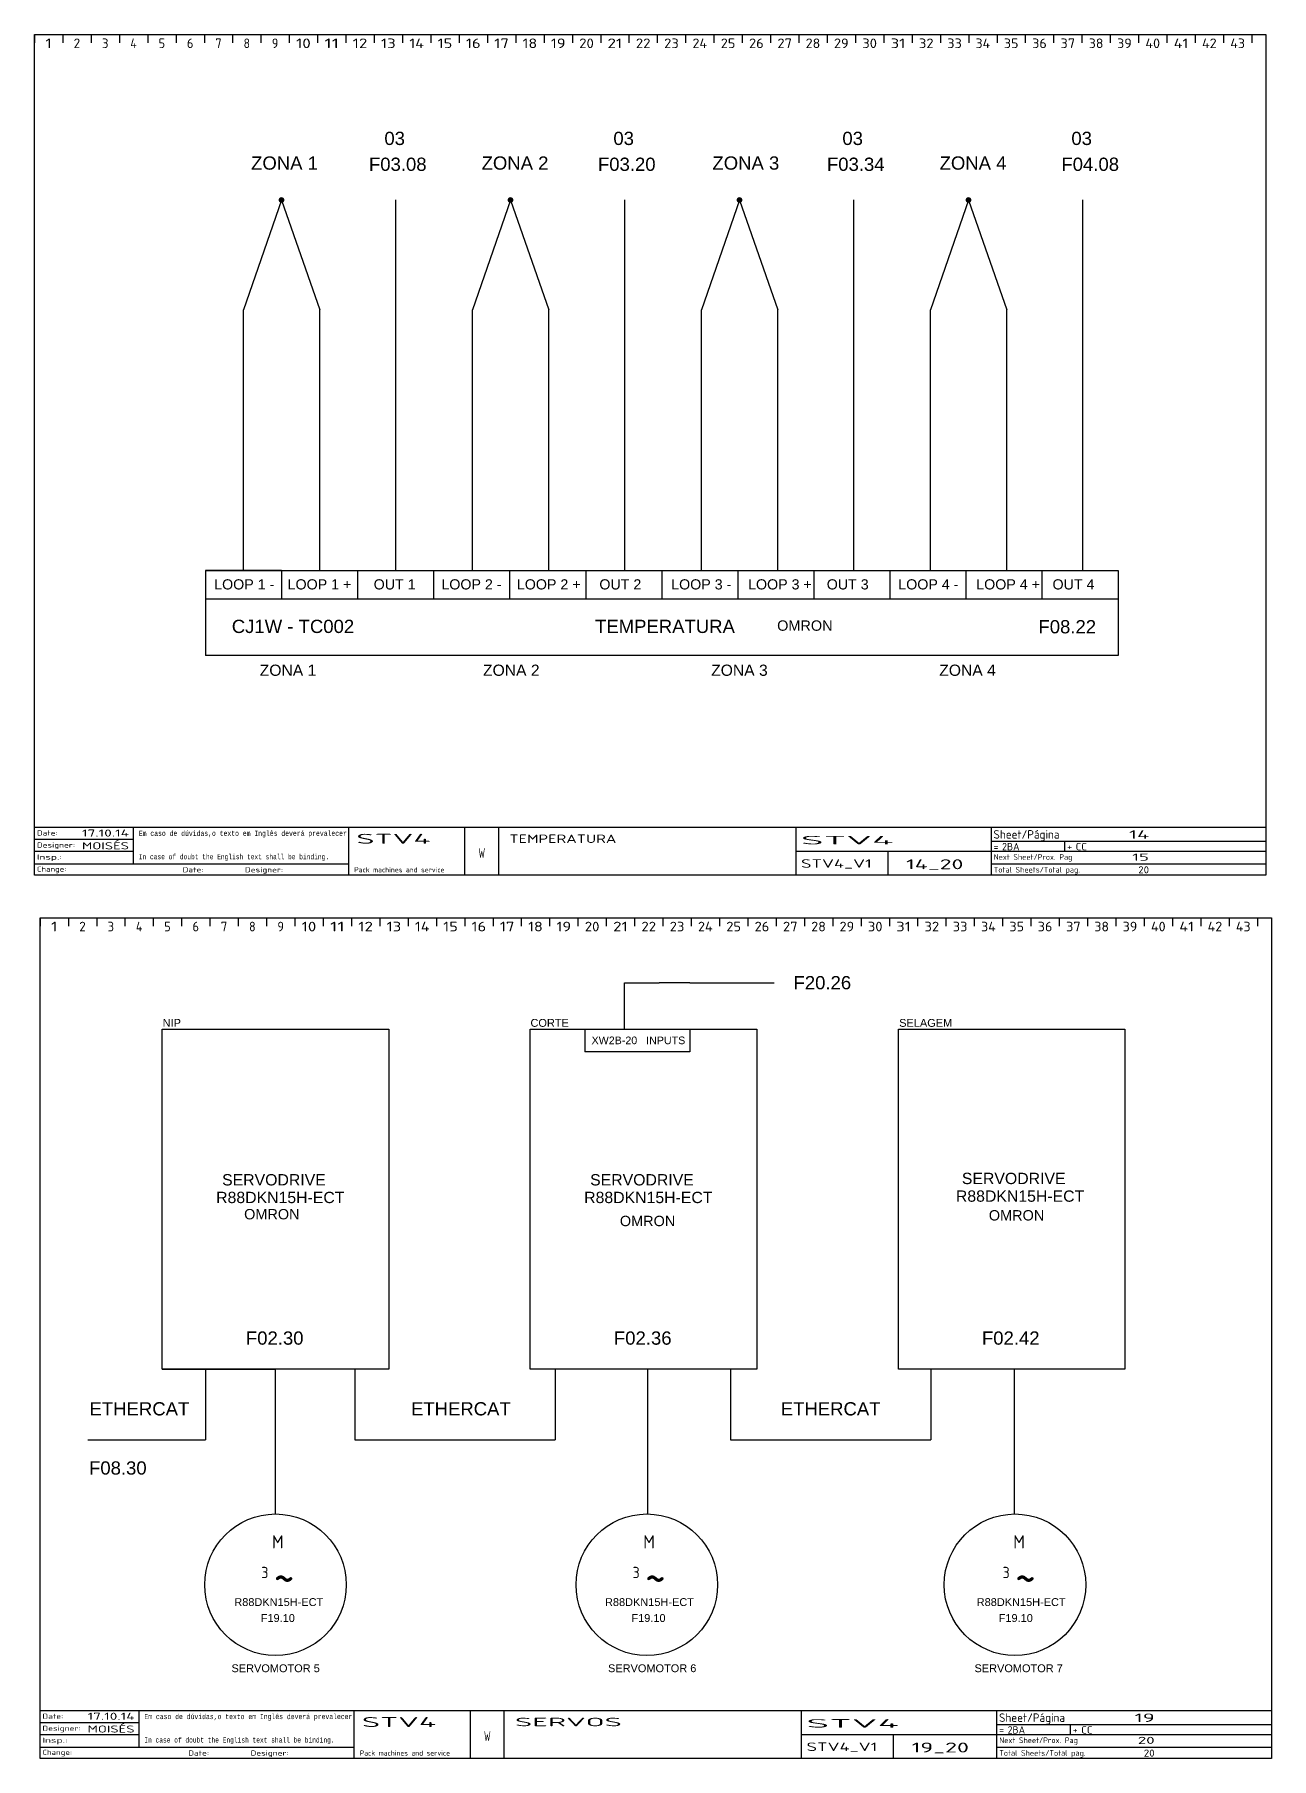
# Model space of a CAD drawing. Header units: millimetres. Extents: x 750 to 2990, y -243 to 998.
# Drawn here: x 2096 to 2533, y -242 to 367 of the extents above; entities that cross this region are included whole.
import ezdxf
from ezdxf.enums import TextEntityAlignment as Align

# ---------------------------------------------------------------- set-up
doc = ezdxf.new("R2010")
doc.units = ezdxf.units.MM
doc.linetypes.add('SOLID', pattern=[0])
doc.layers.add('1', color=3, linetype='Continuous')
doc.layers.add('6', color=7, linetype='Continuous')
doc.styles.add('MOJÚLU', font='arial.ttf')
doc.styles.add('MONOTXT', font='monotxt')
doc.styles.get("Standard").update_dxf_attribs({"font": 'ISOCP.SHX'})

# ---------------------------------------------------------------- blocks, each defined once
blk = doc.blocks.new('a4 legenda')
at = {"color": 1, "linetype": 'SOLID'}
for p, q in [((-435, 0), (-435, 297)), ((-435, 297), (-435, 294.03)), ((-435, 297), (0, 297)), ((-425, 297), (-425, 294.03)), ((-415, 297), (-415, 294.03)), ((-405, 297), (-405, 294.03)), ((-395, 297), (-395, 294.03)), ((-385, 297), (-385, 294.03)), ((-375, 297), (-375, 294.03)), ((-365, 297), (-365, 294.03)), ((-355, 297), (-355, 294.03)), ((-345, 297), (-345, 294.03)), ((-335, 297), (-335, 294.03)), ((-325, 297), (-325, 294.03)), ((-315, 297), (-315, 294.03)), ((-305, 297), (-305, 294.03)), ((-295, 297), (-295, 294.03)), ((-285, 297), (-285, 294.03)), ((-275, 297), (-275, 294.03)), ((-265, 297), (-265, 294.03)), ((-255, 297), (-255, 294.03)), ((-245, 297), (-245, 294.03)), ((-235, 297), (-235, 294.03)), ((-225, 297), (-225, 294.03)), ((-215, 297), (-215, 294.03)), ((-205, 297), (-205, 294.03)), ((-195, 297), (-195, 294.03)), ((-185, 297), (-185, 294.03)), ((-175, 297), (-175, 294.03)), ((-165, 297), (-165, 294.03)), ((-155, 297), (-155, 294.03)), ((-145, 297), (-145, 294.03)), ((-135, 297), (-135, 294.03)), ((-125, 297), (-125, 294.03)), ((-115, 297), (-115, 294.03)), ((-105, 297), (-105, 294.03)), ((-95, 297), (-95, 294.03)), ((-85, 297), (-85, 294.03)), ((-75, 297), (-75, 294.03)), ((-65, 297), (-65, 294.03)), ((-55, 297), (-55, 294.03)), ((-45, 297), (-45, 294.03)), ((-35, 297), (-35, 294.03)), ((-25, 297), (-25, 294.03)), ((-15, 297), (-15, 294.03)), ((-5, 297), (-5, 294.03)), ((0, 297), (0, 0)), ((-435, 17), (0, 17)), ((-435, 12.75), (-400, 12.75)), ((-400, 4), (-400, 17)), ((-324, 0), (-324, 17)), ((-283, 0), (-283, 17)), ((-271, 0), (-271, 17)), ((-166, 0), (-166, 17)), ((-97, 0), (-97, 17)), ((-435, 8.5), (-400, 8.5)), ((-165.8, 8.5), (0, 8.5)), ((-133.5, 0), (-133.5, 8.5)), ((-97, 12), (0, 12)), ((-71, 8.5), (-71, 12)), ((-435, 4), (-324, 4)), ((0, 0), (-435, 0)), ((-97, 4), (0, 4))]:
    blk.add_line(p, q, dxfattribs=at)
for s, width, p, p2 in [('1', 1.933331, (-431.1484, 292.19), (-428.8516, 292.19)), ('2', 1.109181, (-421.1484, 292.19), (-418.8516, 292.19)), ('3', 1.144135, (-411.1484, 292.19), (-408.8516, 292.19)), ('4', 1.041024, (-401.1484, 292.19), (-398.8516, 292.19)), ('5', 1.144135, (-391.1484, 292.19), (-388.8516, 292.19)), ('6', 1.128517, (-381.1484, 292.19), (-378.8516, 292.19)), ('7', 1.230301, (-371.1484, 292.19), (-368.8516, 292.19)), ('8', 1.230301, (-361.1484, 292.19), (-358.8516, 292.19)), ('9', 1.088599, (-351.1484, 292.19), (-348.8516, 292.19)), ('10', 1.454463, (-342.5938, 292.19), (-337.4062, 292.19)), ('11', 1.798176, (-332.594, 292.19), (-327.406, 292.19)), ('12', 1.376908, (-322.594, 292.19), (-317.406, 292.19)), ('13', 1.400421, (-312.594, 292.19), (-307.406, 292.19)), ('14', 1.329086, (-302.594, 292.19), (-297.406, 292.19)), ('15', 1.400421, (-292.594, 292.19), (-287.406, 292.19)), ('16', 1.389997, (-282.594, 292.19), (-277.406, 292.19)), ('17', 1.455666, (-272.594, 292.19), (-267.406, 292.19)), ('18', 1.455666, (-262.594, 292.19), (-257.406, 292.19)), ('19', 1.362748, (-252.594, 292.19), (-247.406, 292.19)), ('20', 1.22199, (-242.594, 292.19), (-237.406, 292.19)), ('21', 1.455666, (-232.594, 292.19), (-227.406, 292.19)), ('22', 1.166703, (-222.594, 292.19), (-217.406, 292.19)), ('23', 1.18354, (-212.594, 292.19), (-207.406, 292.19)), ('24', 1.132185, (-202.594, 292.19), (-197.406, 292.19)), ('25', 1.18354, (-192.594, 292.19), (-187.406, 292.19)), ('26', 1.176086, (-182.594, 292.19), (-177.406, 292.19)), ('27', 1.222759, (-172.594, 292.19), (-167.406, 292.19)), ('28', 1.222759, (-162.594, 292.19), (-157.406, 292.19)), ('29', 1.15652, (-152.594, 292.19), (-147.406, 292.19)), ('30', 1.22199, (-142.594, 292.19), (-137.406, 292.19)), ('31', 1.455666, (-132.594, 292.19), (-127.406, 292.19)), ('32', 1.166703, (-122.594, 292.19), (-117.406, 292.19)), ('33', 1.18354, (-112.594, 292.19), (-107.406, 292.19)), ('34', 1.132185, (-102.594, 292.19), (-97.406, 292.19)), ('35', 1.18354, (-92.594, 292.19), (-87.406, 292.19)), ('36', 1.176086, (-82.594, 292.19), (-77.406, 292.19)), ('37', 1.222759, (-72.594, 292.19), (-67.406, 292.19)), ('38', 1.222759, (-62.594, 292.19), (-57.406, 292.19)), ('39', 1.15652, (-52.594, 292.19), (-47.406, 292.19)), ('40', 1.131525, (-42.594, 292.19), (-37.406, 292.19)), ('41', 1.329086, (-32.594, 292.19), (-27.406, 292.19)), ('42', 1.083961, (-22.594, 292.19), (-17.406, 292.19)), ('43', 1.098481, (-12.594, 292.19), (-7.406, 292.19))]:
    blk.add_text(s, height=3.39429, dxfattribs=dict(at, width=width)).set_placement(p, p2, align=Align.FIT)
for tag, height, width, p, p2 in [('(142) ', 1.8, 1.384181, (-434.15225, 14.04), (-426.80225, 14.04)), ('(135) Drawn Date', 2.5, 1.427604, (-418.2115, 13.6667), (-401.6156, 13.6667)), ('(133) Page Descr. 1', 3, 1.16129, (-267.254, 11.4), (-229.454, 11.4)), ('(117) Project ', 3, 1.11732, (-164.254, 10.9), (-131.564, 10.9)), ('(127) ', 3, 0.973466, (-96.247, 12.9416), (-72.924, 12.9416)), ('(130) Current Project Page', 3, 1.220513, (-48.386, 12.9), (-41.246, 12.9)), ('(140) ', 1.8, 1.730061, (-434.15225, 5.54), (-425.26925, 5.54)), ('(141) ', 1.8, 1.399341, (-434.15225, 9.78), (-420.6703, 9.78)), ('(134) Drawn by', 2.5, 1.52606, (-418.2115, 9.16667), (-401.6156, 9.16667)), ('(132) Project Descr. 4', 3.5, 0.71218, (-278.184, 6.13333), (-275.816, 6.13333)), ('(126) Page Descr. 2', 2.5, 1.274498, (-267.211, 7.16667), (-235.711, 7.16667)), ('(121) ', 2.6, 1.23007, (-96.22, 8.81333), (-94.461, 8.81333)), ('(128) ', 2, 1.069362, (-96.165, 5.46104), (-68.391, 5.46104)), ('(120) Installation Name', 2.6, 1.057778, (-93.22, 8.81333), (-87.032, 8.81333)), ('(123) ', 2.6, 1.23007, (-70.22, 8.81333), (-68.461, 8.81333)), ('(122) Location Name', 2.6, 1.222769, (-67.22, 8.81333), (-63.246, 8.81333)), ('(131) Current Project Page', 2.5, 1.220513, (-47.239, 5.16667), (-41.289, 5.16667)), ('(139) ', 1.8, 1.330262, (-434.15225, 1.28), (-423.7363, 1.28)), ('(136) ', 1.8, 1.384162, (-382.6522, 1.04), (-375.3023, 1.04)), ('(137) ', 1.8, 1.399336, (-360.6522, 1.04), (-347.1703, 1.04)), ('(138) ', 1.8, 1.477527, (-322.052, 1.04), (-290.174, 1.04)), ('(116) Project Description', 3, 1.134799, (-164.254, 2.65), (-139.229, 2.65)), ('(118) Drawing Number', 3.5, 1.218286, (-127.127, 2.13333), (-106.873, 2.13333)), ('(119) ', 2, 1.061557, (-96.165, 0.96104), (-65.693, 0.96104)), ('(129) Number of pages in installation', 2.5, 1.16636, (-45.109, 0.66667), (-41.289, 0.66667))]:
    blk.add_attdef(tag, text='', height=height, dxfattribs=dict(at, width=width)).set_placement(p, p2, align=Align.FIT)
at = {"color": 1, "linetype": 'SOLID', "style": 'MONOTXT'}
for tag, width, p, p2 in [('(114) ', 0.760706, (-398.1522, 13.92), (-324.668, 13.92)), ('(115) ', 0.74678, (-398.1522, 5.65), (-330.942, 5.65))]:
    blk.add_attdef(tag, text='', height=1.8, dxfattribs=dict(at, width=width)).set_placement(p, p2, align=Align.FIT)
at = {"color": 2, "linetype": 'SOLID'}
for tag, width, p, p2 in [('(124) ', 1.179528, (-321.296, 11.1333), (-295.081, 11.1333)), ('(125) ', 1.189122, (-321.296, 5.18333), (-304.024, 5.18333))]:
    blk.add_attdef(tag, text='', height=3.5, dxfattribs=dict(at, width=width)).set_placement(p, p2, align=Align.FIT)
blk = doc.blocks.new('*U16')
at = {"layer": '1', "color": 0}
blk.add_line((0, 5), (0, -5), dxfattribs=at)
blk = doc.blocks.new('*U17')
at = {"color": 0, "linetype": 'ByBlock', "lineweight": -2, "transparency": 16777216}
for p in [(0, 0), (26.86, 0), (53.72, 0), (80.58, 0), (107.44, 0), (134.3, 0), (161.16, 0), (188.02, 0), (214.88, 0), (241.74, 0), (268.6, 0)]:
    blk.add_blockref('*U16', p, dxfattribs=at)
blk = doc.blocks.new('*U18')
at = {"layer": '1', "color": 0}
blk.add_line((0, 5), (0, -5), dxfattribs=at)
blk = doc.blocks.new('*U19')
at = {"color": 0, "linetype": 'ByBlock', "lineweight": -2, "transparency": 16777216}
for p in [(0, 0), (26.86, 0), (53.72, 0), (80.58, 0), (107.44, 0), (134.3, 0), (161.16, 0), (188.02, 0), (214.88, 0), (241.74, 0), (268.6, 0)]:
    blk.add_blockref('*U18', p, dxfattribs=at)
blk = doc.blocks.new('*U31')
for p, q in [((-40, 60), (40, 60)), ((-40, -60), (-40, 60)), ((40, 60), (40, -60)), ((40, -60), (-40, -60))]:
    blk.add_line(p, q)
blk = doc.blocks.new('*U32')
at = {"color": 0, "linetype": 'ByBlock', "lineweight": -2, "transparency": 16777216}
for p in [(0, 0), (130, 0), (260, 0)]:
    blk.add_blockref('*U31', p, dxfattribs=at)
blk = doc.blocks.new('*U35')
for p, q in [((-0.04, 65.16), (-13.46, 26.44)), ((-0.04, 65.16), (13.46, 26.44)), ((-13.46, -65.69), (-13.46, 26.44)), ((13.46, -65.69), (13.46, 26.44))]:
    blk.add_line(p, q)
at = {"layer": '6', "const_width": 1}
blk.add_lwpolyline([(-0.55, 65.19, 1), (0.45, 65.19, 1)], format="xyb", close=True, dxfattribs=at)
blk = doc.blocks.new('*U36')
at = {"color": 0, "linetype": 'ByBlock', "lineweight": -2, "transparency": 16777216}
for p in [(0, 0), (80.89, 0), (161.78, 0), (242.67, 0)]:
    blk.add_blockref('*U35', p, dxfattribs=at)
blk = doc.blocks.new('*U37')
blk.add_line((0, -65.44), (0, 65.44))
blk = doc.blocks.new('*U38')
at = {"color": 0, "linetype": 'ByBlock', "lineweight": -2, "transparency": 16777216}
for p in [(0, 0), (80.89, 0), (161.78, 0), (242.67, 0)]:
    blk.add_blockref('*U37', p, dxfattribs=at)

msp = doc.modelspace()

# ---------------------------------------------------------------- linework, layer by layer
for p, q in [((2183.34, 177.67), (2156.48, 177.67)), ((2156.48, 177.67), (2169.91, 177.67)), ((2183.34, 177.67), (2156.48, 177.67)), ((2156.48, 177.67), (2169.91, 177.67)), ((2183.34, 177.67), (2196.84, 177.67)), ((2210.2, 177.67), (2223.7, 177.67)), ((2304.43, 15.59), (2304.43, 32.03)), ((2304.43, 32.03), (2316.78, 32.03)), ((2327.59, 32.03), (2316.78, 32.03)), ((2327.59, 32.03), (2357.38, 32.03)), ((2290.53, 15.59), (2290.53, 7.59)), ((2327.59, 15.59), (2327.59, 7.59)), ((2327.59, 7.59), (2290.53, 7.59)), ((2141.22, -104.41), (2181.22, -104.41)), ((2156.43, -104.41), (2156.43, -129.4)), ((2181.22, -155.47), (2181.22, -104.41)), ((2209.2, -104.41), (2209.2, -129.4)), ((2279.98, -104.41), (2279.98, -129.4)), ((2312.74, -155.47), (2312.74, -104.41)), ((2341.93, -104.41), (2341.93, -129.4)), ((2412.71, -104.41), (2412.71, -129.4)), ((2442.19, -155.47), (2442.19, -104.41)), ((2114.91, -129.4), (2156.43, -129.4)), ((2209.2, -129.4), (2279.98, -129.4)), ((2341.93, -129.4), (2412.71, -129.4))]:
    msp.add_line(p, q)
for centre in [(2181.22, -180.61), (2312.38, -180.61), (2442.41, -180.61)]:
    msp.add_circle(centre, 25)
at = {"layer": '1', "color": 0}
for p, q in [((2156.48, 177.67), (2478.88, 177.67)), ((2156.48, 177.67), (2156.48, 147.67)), ((2156.48, 177.67), (2478.88, 177.67)), ((2156.48, 177.67), (2156.48, 147.67)), ((2478.88, 177.67), (2478.88, 147.67)), ((2478.88, 177.67), (2478.88, 147.67)), ((2156.48, 167.67), (2478.88, 167.67)), ((2156.48, 167.67), (2478.88, 167.67)), ((2478.88, 147.67), (2156.48, 147.67)), ((2478.88, 147.67), (2156.48, 147.67))]:
    msp.add_line(p, q, dxfattribs=at)

# ---------------------------------------------------------------- block references
ref = msp.add_blockref('a4 legenda', (2531.07, 70.01))
ref.add_attrib('(142) ', 'Date:', dxfattribs={"color": 1, "linetype": 'SOLID', "height": 1.8, "width": 1.384181}).set_placement((2096.92, 84.05), (2104.27, 84.05), align=Align.FIT)
ref.add_attrib('(141) ', 'Designer:', dxfattribs={"color": 1, "linetype": 'SOLID', "height": 1.8, "width": 1.399341}).set_placement((2096.92, 79.79), (2110.4, 79.79), align=Align.FIT)
ref.add_attrib('(140) ', 'Insp.:', dxfattribs={"color": 1, "linetype": 'SOLID', "height": 1.8, "width": 1.730061}).set_placement((2096.92, 75.55), (2105.8, 75.55), align=Align.FIT)
ref.add_attrib('(139) ', 'Change:', dxfattribs={"color": 1, "linetype": 'SOLID', "height": 1.8, "width": 1.330262}).set_placement((2096.92, 71.29), (2107.34, 71.29), align=Align.FIT)
ref.add_attrib('(138) ', 'Pack machines and service', dxfattribs={"color": 1, "linetype": 'SOLID', "height": 1.8, "width": 1.138541}).set_placement((2209.02, 71.05), (2240.9, 71.05), align=Align.FIT)
ref.add_attrib('(137) ', 'Designer:', dxfattribs={"color": 1, "linetype": 'SOLID', "height": 1.8, "width": 1.399336}).set_placement((2170.42, 71.05), (2183.9, 71.05), align=Align.FIT)
ref.add_attrib('(136) ', 'Date:', dxfattribs={"color": 1, "linetype": 'SOLID', "height": 1.8, "width": 1.384162}).set_placement((2148.42, 71.05), (2155.77, 71.05), align=Align.FIT)
ref.add_attrib('(135) Drawn Date', '17.10.14', dxfattribs={"color": 1, "linetype": 'SOLID', "height": 2.5, "width": 1.599605}).set_placement((2112.86, 83.68), (2129.46, 83.68), align=Align.FIT)
ref.add_attrib('(134) Drawn by', 'MOISÉS', dxfattribs={"color": 1, "linetype": 'SOLID', "height": 2.5, "width": 1.584483}).set_placement((2112.86, 79.18), (2129.46, 79.18), align=Align.FIT)
ref.add_attrib('(133) Page Descr. 1', 'TEMPERATURA', dxfattribs={"color": 1, "linetype": 'SOLID', "height": 3, "width": 1.44}).set_placement((2263.82, 81.41), (2301.62, 81.41), align=Align.FIT)
ref.add_attrib('(132) Project Descr. 4', 'W', dxfattribs={"color": 1, "linetype": 'SOLID', "height": 3.5, "width": 0.71218}).set_placement((2252.89, 76.15), (2255.26, 76.15), align=Align.FIT)
ref.add_attrib('(131) Current Project Page', '15', dxfattribs={"color": 1, "linetype": 'SOLID', "height": 2.5, "width": 2.180643}).set_placement((2483.83, 75.18), (2489.78, 75.18), align=Align.FIT)
ref.add_attrib('(130) Current Project Page', '14', dxfattribs={"color": 1, "linetype": 'SOLID', "height": 3, "width": 2.069565}).set_placement((2482.69, 82.91), (2489.83, 82.91), align=Align.FIT)
ref.add_attrib('(129) Number of pages in installation', '20', dxfattribs={"color": 1, "linetype": 'SOLID', "height": 2.5, "width": 1.22163}).set_placement((2485.96, 70.68), (2489.78, 70.68), align=Align.FIT)
ref.add_attrib('(128) ', 'Next Sheet/Prox. Pag', dxfattribs={"color": 1, "linetype": 'SOLID', "height": 2, "width": 1.069362}).set_placement((2434.91, 75.47), (2462.68, 75.47), align=Align.FIT)
ref.add_attrib('(127) ', 'Sheet/Página', dxfattribs={"color": 1, "linetype": 'SOLID', "height": 3, "width": 0.973466}).set_placement((2434.83, 82.95), (2458.15, 82.95), align=Align.FIT)
ref.add_attrib('(124) ', 'STV4', dxfattribs={"color": 2, "linetype": 'SOLID', "height": 3.5, "width": 2.377778}).set_placement((2209.78, 81.15), (2235.99, 81.15), align=Align.FIT)
ref.add_attrib('(123) ', '+', dxfattribs={"color": 1, "linetype": 'SOLID', "height": 2.6, "width": 1.23007}).set_placement((2460.85, 78.83), (2462.61, 78.83), align=Align.FIT)
ref.add_attrib('(122) Location Name', 'CC', dxfattribs={"color": 1, "linetype": 'SOLID', "height": 2.6, "width": 1.222769}).set_placement((2463.85, 78.83), (2467.83, 78.83), align=Align.FIT)
ref.add_attrib('(121) ', '=', dxfattribs={"color": 1, "linetype": 'SOLID', "height": 2.6, "width": 1.23007}).set_placement((2434.85, 78.83), (2436.61, 78.83), align=Align.FIT)
ref.add_attrib('(120) Installation Name', '2BA', dxfattribs={"color": 1, "linetype": 'SOLID', "height": 2.6, "width": 1.057778}).set_placement((2437.85, 78.83), (2444.04, 78.83), align=Align.FIT)
ref.add_attrib('(119) ', 'Total Sheets/Total pag.', dxfattribs={"color": 1, "linetype": 'SOLID', "height": 2, "width": 1.061557}).set_placement((2434.91, 70.97), (2465.38, 70.97), align=Align.FIT)
ref.add_attrib('(118) Drawing Number', '14_20', dxfattribs={"color": 1, "linetype": 'SOLID', "height": 3.5, "width": 1.585098}).set_placement((2403.95, 72.15), (2424.2, 72.15), align=Align.FIT)
ref.add_attrib('(117) Project ', 'STV4', dxfattribs={"color": 1, "linetype": 'SOLID', "height": 3, "width": 3.459259}).set_placement((2366.82, 80.91), (2399.51, 80.91), align=Align.FIT)
ref.add_attrib('(116) Project Description', 'STV4_V1', dxfattribs={"color": 1, "linetype": 'SOLID', "height": 3, "width": 1.476401}).set_placement((2366.82, 72.66), (2391.84, 72.66), align=Align.FIT)
ref.add_attrib('(115) ', 'In case of doubt the English text shall be binding.', dxfattribs={"color": 1, "linetype": 'SOLID', "height": 1.8, "style": 'MONOTXT', "width": 0.74678}).set_placement((2132.92, 75.66), (2200.13, 75.66), align=Align.FIT)
ref.add_attrib('(114) ', 'Em caso de dúvidas,o texto em Inglês deverá prevalecer', dxfattribs={"color": 1, "linetype": 'SOLID', "height": 1.8, "style": 'MONOTXT', "width": 0.760706}).set_placement((2132.92, 83.93), (2206.4, 83.93), align=Align.FIT)
for name, p in [('*U36', (2183.37, 243.36)), ('*U38', (2223.7, 243.11)), ('*U17', (2183.34, 172.67)), ('*U19', (2183.34, 172.67)), ('*U32', (2181.22, -44.41))]:
    msp.add_blockref(name, p)
ref = msp.add_blockref('a4 legenda', (2533.04, -241.99))
ref.add_attrib('(142) ', 'Date:', dxfattribs={"color": 1, "linetype": 'SOLID', "height": 1.8, "width": 1.384181}).set_placement((2098.88, -227.95), (2106.23, -227.95), align=Align.FIT)
ref.add_attrib('(141) ', 'Designer:', dxfattribs={"color": 1, "linetype": 'SOLID', "height": 1.8, "width": 1.399341}).set_placement((2098.88, -232.21), (2112.37, -232.21), align=Align.FIT)
ref.add_attrib('(140) ', 'Insp.:', dxfattribs={"color": 1, "linetype": 'SOLID', "height": 1.8, "width": 1.730061}).set_placement((2098.88, -236.45), (2107.77, -236.45), align=Align.FIT)
ref.add_attrib('(139) ', 'Change:', dxfattribs={"color": 1, "linetype": 'SOLID', "height": 1.8, "width": 1.330262}).set_placement((2098.88, -240.71), (2109.3, -240.71), align=Align.FIT)
ref.add_attrib('(138) ', 'Pack machines and service', dxfattribs={"color": 1, "linetype": 'SOLID', "height": 1.8, "width": 1.138541}).set_placement((2210.98, -240.95), (2242.86, -240.95), align=Align.FIT)
ref.add_attrib('(137) ', 'Designer:', dxfattribs={"color": 1, "linetype": 'SOLID', "height": 1.8, "width": 1.399336}).set_placement((2172.38, -240.95), (2185.87, -240.95), align=Align.FIT)
ref.add_attrib('(136) ', 'Date:', dxfattribs={"color": 1, "linetype": 'SOLID', "height": 1.8, "width": 1.384162}).set_placement((2150.38, -240.95), (2157.73, -240.95), align=Align.FIT)
ref.add_attrib('(135) Drawn Date', '17.10.14', dxfattribs={"color": 1, "linetype": 'SOLID', "height": 2.5, "width": 1.599605}).set_placement((2114.82, -228.32), (2131.42, -228.32), align=Align.FIT)
ref.add_attrib('(134) Drawn by', 'MOISÉS', dxfattribs={"color": 1, "linetype": 'SOLID', "height": 2.5, "width": 1.584483}).set_placement((2114.82, -232.82), (2131.42, -232.82), align=Align.FIT)
ref.add_attrib('(133) Page Descr. 1', 'SERVOS', dxfattribs={"color": 1, "linetype": 'SOLID', "height": 3, "width": 2.686793}).set_placement((2265.78, -230.59), (2303.58, -230.59), align=Align.FIT)
ref.add_attrib('(132) Project Descr. 4', 'W', dxfattribs={"color": 1, "linetype": 'SOLID', "height": 3.5, "width": 0.71218}).set_placement((2254.85, -235.86), (2257.22, -235.86), align=Align.FIT)
ref.add_attrib('(131) Current Project Page', '20', dxfattribs={"color": 1, "linetype": 'SOLID', "height": 2.5, "width": 1.902801}).set_placement((2485.8, -236.82), (2491.75, -236.82), align=Align.FIT)
ref.add_attrib('(130) Current Project Page', '19', dxfattribs={"color": 1, "linetype": 'SOLID', "height": 3, "width": 2.121981}).set_placement((2484.65, -229.09), (2491.79, -229.09), align=Align.FIT)
ref.add_attrib('(129) Number of pages in installation', '20', dxfattribs={"color": 1, "linetype": 'SOLID', "height": 2.5, "width": 1.22163}).set_placement((2487.93, -241.32), (2491.75, -241.32), align=Align.FIT)
ref.add_attrib('(128) ', 'Next Sheet/Prox. Pag', dxfattribs={"color": 1, "linetype": 'SOLID', "height": 2, "width": 1.069362}).set_placement((2436.87, -236.53), (2464.64, -236.53), align=Align.FIT)
ref.add_attrib('(127) ', 'Sheet/Página', dxfattribs={"color": 1, "linetype": 'SOLID', "height": 3, "width": 0.973466}).set_placement((2436.79, -229.05), (2460.11, -229.05), align=Align.FIT)
ref.add_attrib('(124) ', 'STV4', dxfattribs={"color": 2, "linetype": 'SOLID', "height": 3.5, "width": 2.377778}).set_placement((2211.74, -230.86), (2237.95, -230.86), align=Align.FIT)
ref.add_attrib('(123) ', '+', dxfattribs={"color": 1, "linetype": 'SOLID', "height": 2.6, "width": 1.23007}).set_placement((2462.82, -233.18), (2464.57, -233.18), align=Align.FIT)
ref.add_attrib('(122) Location Name', 'CC', dxfattribs={"color": 1, "linetype": 'SOLID', "height": 2.6, "width": 1.222769}).set_placement((2465.82, -233.18), (2469.79, -233.18), align=Align.FIT)
ref.add_attrib('(121) ', '=', dxfattribs={"color": 1, "linetype": 'SOLID', "height": 2.6, "width": 1.23007}).set_placement((2436.82, -233.18), (2438.57, -233.18), align=Align.FIT)
ref.add_attrib('(120) Installation Name', '2BA', dxfattribs={"color": 1, "linetype": 'SOLID', "height": 2.6, "width": 1.057778}).set_placement((2439.82, -233.18), (2446, -233.18), align=Align.FIT)
ref.add_attrib('(119) ', 'Total Sheets/Total pag.', dxfattribs={"color": 1, "linetype": 'SOLID', "height": 2, "width": 1.061557}).set_placement((2436.87, -241.03), (2467.34, -241.03), align=Align.FIT)
ref.add_attrib('(118) Drawing Number', '19_20', dxfattribs={"color": 1, "linetype": 'SOLID', "height": 3.5, "width": 1.628137}).set_placement((2405.91, -239.86), (2426.16, -239.86), align=Align.FIT)
ref.add_attrib('(117) Project ', 'STV4', dxfattribs={"color": 1, "linetype": 'SOLID', "height": 3, "width": 3.459259}).set_placement((2368.78, -231.09), (2401.47, -231.09), align=Align.FIT)
ref.add_attrib('(116) Project Description', 'STV4_V1', dxfattribs={"color": 1, "linetype": 'SOLID', "height": 3, "width": 1.476401}).set_placement((2368.78, -239.34), (2393.81, -239.34), align=Align.FIT)
ref.add_attrib('(115) ', 'In case of doubt the English text shall be binding.', dxfattribs={"color": 1, "linetype": 'SOLID', "height": 1.8, "style": 'MONOTXT', "width": 0.74678}).set_placement((2134.88, -236.34), (2202.09, -236.34), align=Align.FIT)
ref.add_attrib('(114) ', 'Em caso de dúvidas,o texto em Inglês deverá prevalecer', dxfattribs={"color": 1, "linetype": 'SOLID', "height": 1.8, "style": 'MONOTXT', "width": 0.760706}).set_placement((2134.88, -228.07), (2208.37, -228.07), align=Align.FIT)

# ---------------------------------------------------------------- texts
at = {"attachment_point": 1}
for s, width, insert, char_height in [('M', 7.3922, (2179.96, -163.12), 4.68), ('M', 7.3922, (2311.11, -163.12), 4.68), ('M', 7.3922, (2441.81, -163.12), 4.68), ('3', 7.7896, (2176.19, -174.29), 4), ('3', 7.7896, (2307.34, -174.29), 4), ('3', 7.7896, (2438.04, -174.29), 4), ('~', 10.1427, (2180.58, -172.77), 12), ('~', 10.1427, (2311.73, -172.77), 12), ('~', 10.1427, (2442.44, -172.77), 12)]:
    msp.add_mtext_dynamic_manual_height_columns(s, width=width, gutter_width=12.5, heights=[0], dxfattribs=dict(at, insert=insert, char_height=char_height))
at = {"layer": '6', "style": 'MOJÚLU'}
for s, height, p in [('   03', 4.68, (2214.22, 332.65)), ('   03', 4.68, (2295.11, 332.65)), ('   03', 4.68, (2376, 332.65)), ('   03', 4.68, (2456.89, 332.65)), ('ZONA 1', 4.68, (2172.59, 323.94)), ('F03.08', 4.68, (2214.22, 323.51)), ('ZONA 2', 4.68, (2254.01, 323.94)), ('F03.20', 4.68, (2295.11, 323.51)), ('ZONA 3', 4.68, (2335.55, 323.94)), ('F03.34', 4.68, (2376, 323.51)), ('ZONA 4', 4.68, (2415.79, 323.94)), ('F04.08', 4.68, (2458.82, 323.51)), ('LOOP 1 - ', 3.6, (2159.55, 174.57)), ('LOOP 1 - ', 3.6, (2159.55, 174.57)), ('LOOP 1 + ', 3.6, (2185.49, 174.57)), ('LOOP 1 + ', 3.6, (2185.49, 174.57)), ('OUT 1', 3.6, (2215.89, 174.57)), ('OUT 1', 3.6, (2215.89, 174.57)), ('LOOP 2 - ', 3.6, (2239.81, 174.57)), ('LOOP 2 + ', 3.6, (2266.47, 174.57)), ('OUT 2 ', 3.6, (2295.61, 174.57)), ('OUT 2 ', 3.6, (2295.61, 174.57)), ('LOOP 3 - ', 3.6, (2320.98, 174.57)), ('LOOP 3 + ', 3.6, (2348.14, 174.57)), ('OUT 3 ', 3.6, (2375.93, 174.57)), ('OUT 3 ', 3.6, (2375.93, 174.57)), ('LOOP 4 - ', 3.6, (2401.2, 174.57)), ('LOOP 4 + ', 3.6, (2428.74, 174.57)), ('OUT 4 ', 3.6, (2455.68, 174.57)), ('OUT 4 ', 3.6, (2455.68, 174.57)), ('CJ1W - TC002', 4.68, (2165.77, 160.27)), ('CJ1W - TC002', 4.68, (2165.77, 160.27)), ('TEMPERATURA', 4.68, (2294.09, 160.27)), ('TEMPERATURA', 4.68, (2294.09, 160.27)), ('F08.22', 4.68, (2450.71, 160.15)), ('F08.22', 4.68, (2450.71, 160.15)), ('F20.26', 4.68, (2364.19, 34.41)), ('XW2B-20   INPUTS', 2.7, (2292.85, 13.04)), ('F02.30', 4.68, (2170.75, -91.13)), ('F02.36', 4.68, (2300.75, -91.13)), ('F02.42', 4.68, (2430.75, -91.13)), ('ETHERCAT', 4.68, (2115.53, -116.12)), ('ETHERCAT', 4.68, (2229.07, -116.12)), ('ETHERCAT', 4.68, (2359.69, -116.12)), ('F08.30', 4.68, (2115.34, -137.02))]:
    msp.add_text(s, height=height, dxfattribs=at).set_placement(p, align=Align.TOP_LEFT)
for s, height, p in [('OMRON', 3.658, (2358.4, 156.38)), ('NIP', 2.772, (2141.35, 16.48)), ('CORTE', 2.772, (2271.28, 16.48)), ('SELAGEM', 2.772, (2401.52, 16.48)), ('SERVODRIVE', 4, (2162.34, -39.56)), ('SERVODRIVE', 4, (2292.34, -39.56)), ('SERVODRIVE', 4, (2423.65, -39.08)), ('SERVODRIVE', 4, (2423.65, -39.08)), ('R88DKN15H-ECT', 4, (2160.24, -45.8)), ('R88DKN15H-ECT', 4, (2290.24, -45.8)), ('R88DKN15H-ECT', 4, (2421.55, -45.32)), ('R88DKN15H-ECT', 4, (2421.55, -45.32)), ('OMRON', 3.658, (2170.12, -51.54)), ('OMRON', 3.658, (2433.18, -51.94)), ('OMRON', 3.658, (2302.85, -53.94)), ('R88DKN15H-ECT', 2.772, (2166.66, -188.12)), ('R88DKN15H-ECT', 2.772, (2297.6, -188.12)), ('R88DKN15H-ECT', 2.772, (2428.9, -188.12)), ('F19.10', 2.772, (2176, -193.75)), ('F19.10', 2.772, (2306.94, -193.75)), ('F19.10', 2.772, (2436.66, -193.75)), ('SERVOMOTOR 5', 2.772, (2165.66, -211.49)), ('SERVOMOTOR 6', 2.772, (2298.67, -211.49)), ('SERVOMOTOR 7', 2.772, (2428.12, -211.49))]:
    msp.add_text(s, height=height, dxfattribs=at).set_placement(p)
for s, p in [('ZONA 1', (2185.63, 140.46)), ('ZONA 2', (2264.5, 140.46)), ('ZONA 3', (2345.08, 140.46)), ('ZONA 4', (2425.66, 140.46))]:
    msp.add_text(s, height=3.96, dxfattribs=at).set_placement(p, align=Align.CENTER)

doc.saveas('drawing.dxf')
